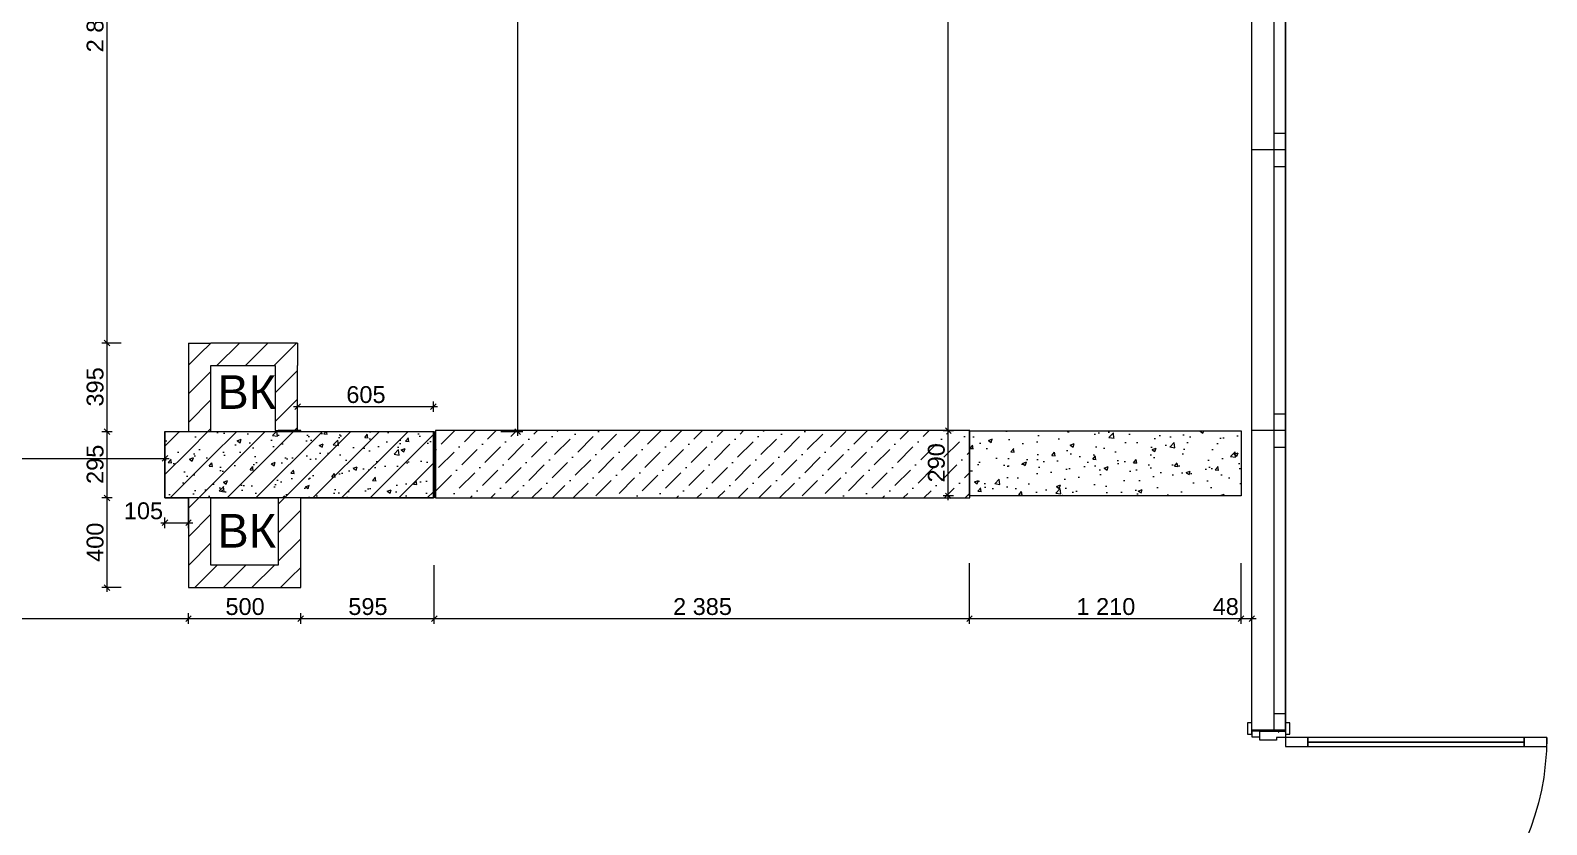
# Model space of a CAD drawing. Header units: millimetres. Extents: x 2336463 to 2579121, y 595385 to 778077.
# Drawn here: x 2457023 to 2463780, y 692556 to 696093 of the extents above; entities that cross this region are included whole.
import ezdxf

# ---------------------------------------------------------------- set-up
doc = ezdxf.new("R2010")
doc.units = ezdxf.units.MM
doc.header["$MEASUREMENT"] = 0
doc.layers.add('+обмер', color=7, linetype='Continuous')
doc.layers.add('сит план', color=7, linetype='Continuous')
for name, color, linetype, lineweight, true_color in [('+обмер_Ном._пера__242', 7, 'Continuous', 13, 0x1b55b5), ('Конструктив - Стены Несущие_Ном._пера__162', 7, 'Continuous', 5, 0xaaaaaa), ('сит план_Ном._пера__87', 7, 'Continuous', 20, 0x6a6a6a)]:
    doc.layers.add(name, color=color, linetype=linetype, lineweight=lineweight, true_color=true_color)
for name, color, linetype, lineweight in [('Двери ARCHICAD_Ном._пера__1', 7, 'Continuous', 13), ('Конструктив - Стены Несущие_Ном._пера__1', 7, 'Continuous', 13), ('Окна ARCHICAD_Ном._пера__1', 7, 'Continuous', 13), ('сит план_Ном._пера__1', 7, 'Continuous', 13)]:
    doc.layers.add(name, color=color, linetype=linetype, lineweight=lineweight)
doc.styles.add('СГЕНЕРИР_СТИЛЬ_1', font='arial.ttf')
doc.dimstyles.new('СГЕНЕРИР_СТИЛЬ__1', dxfattribs={"dimtxt": 75, "dimasz": 23.75, "dimexe": 0.18, "dimexo": 300, "dimgap": 0, "dimtad": 1, "dimtih": 1, "dimtoh": 1, "dimdec": 0, "dimzin": 0, "dimdsep": 46, "dimtxsty": 'СГЕНЕРИР_СТИЛЬ_1', "dimblk": 'ARROWHEAD_6', "dimblk1": 'ARROWHEAD_6', "dimblk2": 'ARROWHEAD_6', "dimcen": 0.09, "dimclrd": 256, "dimclre": 256, "dimclrt": 256, "dimazin": 0, "dimtfac": 1, "dimtdec": 4, "dimtmove": 0, "dimatfit": 3, "dimfxl": 0, "dimtolj": 1, "dimtzin": 0, "dimarcsym": 0})
doc.dimstyles.new('СГЕНЕРИР_СТИЛЬ__2', dxfattribs={"dimtxt": 75, "dimasz": 23.75, "dimexe": 0.18, "dimexo": 300, "dimgap": 0, "dimtad": 1, "dimdec": 0, "dimzin": 0, "dimdsep": 46, "dimtxsty": 'СГЕНЕРИР_СТИЛЬ_1', "dimblk": 'ARROWHEAD_6', "dimblk1": 'ARROWHEAD_6', "dimblk2": 'ARROWHEAD_6', "dimcen": 0.09, "dimclrd": 256, "dimclre": 256, "dimclrt": 256, "dimazin": 0, "dimtfac": 1, "dimtdec": 4, "dimtmove": 0, "dimatfit": 3, "dimfxl": 0, "dimtolj": 1, "dimtzin": 0, "dimarcsym": 0})
pattern_1 = [(45, (2086872.015, 585813.69), (-63.639609, 63.639609), [])]
pattern_2 = [(50, (2086872.01, 585813.69), (-182.18467, 15.939086), [19.05, -209.55]), (355, (2086872.01, 585813.69), (-35.24342, 191.056845), [15.24, -167.64058]), (100.451445, (2086887.2, 585812.36), (146.94125, 175.11775), [16.19001, -178.090245]), (46.1842, (2086872.01, 585864.49), (-271.07904, 42.04233), [28.575, -314.325]), (96.63556, (2086894.6, 585860.98), (237.40413, 247.42612), [24.28502, -267.1356]), (351.18415, (2086872.01, 585864.49), (237.40413, 247.42612), [22.85997, -251.45973]), (21, (2086897.41, 585851.79), (-151.61439, 102.2652), [19.05, -209.55]), (326, (2086897.41, 585851.79), (61.80203, 184.18797), [15.24, -167.64]), (71.451445, (2086910.05, 585843.26), (213.41642, 81.92277), [16.19001, -178.08994]), (37.5, (2086872.015, 585813.686), (3.088603, 84.555039), [0, -165.608, 0, -170.18, 0, -168.275]), (7.5, (2086872.015, 585813.69), (66.819663, 100.180575), [0, -97.028, 0, -161.798, 0, -64.135]), (327.5, (2086815.37, 585813.686), (-135.590595, 5.728744), [0, -63.5, 0, -198.12, 0, -262.89]), (317.5, (2086789.97, 585813.69), (148.12918, 25.42649), [0, -82.55, 0, -131.572, 0, -186.69])]

# ---------------------------------------------------------------- blocks, each defined once
blk = doc.blocks.new('Стена_743', base_point=(2457622.7, 694305.7))
at = {"layer": 'сит план_Ном._пера__87', "linetype": 'Continuous', "lineweight": 20, "true_color": 0x6a6a6a}
h = blk.add_hatch(dxfattribs=at)
h.set_pattern_fill('Блоки_Бетонные_Эффективные', color=251, style=0, pattern_type=2)
h.set_pattern_definition(pattern_1)
h.paths.add_polyline_path([(2457622.7, 694305.7), (2457622.7, 694010.7), (2457727.7, 694010.7), (2457727.7, 694305.7)])
h = blk.add_hatch(dxfattribs=at)
h.set_pattern_fill('Блоки_Бетонные_Эффективные', color=251, style=0, pattern_type=2)
h.set_pattern_definition(pattern_1)
h.paths.add_polyline_path([(2457827.7, 694305.7), (2457827.7, 694010.7), (2458127.7, 694010.7), (2458127.7, 694305.7)])
h = blk.add_hatch(dxfattribs=at)
h.set_pattern_fill('Блоки_Бетонные_Эффективные', color=251, style=0, pattern_type=2)
h.set_pattern_definition(pattern_1)
h.paths.add_polyline_path([(2458227.7, 694305.7), (2458227.7, 694010.7), (2458819.1, 694010.7), (2458819.1, 694305.7)])
at = {"layer": 'сит план_Ном._пера__1', "color": 7, "linetype": 'Continuous', "lineweight": 13, "flags": 128}
for points in [[(2457727.7, 694305.7), (2457622.7, 694305.7)], [(2457622.7, 694305.7), (2457622.7, 694010.7)], [(2458127.7, 694305.7), (2457827.7, 694305.7)], [(2458819.1, 694305.7), (2458227.7, 694305.7)], [(2458819.1, 694010.7), (2458819.1, 694305.7)], [(2457622.7, 694010.7), (2457727.7, 694010.7)], [(2457827.7, 694010.7), (2458127.7, 694010.7)], [(2458227.7, 694010.7), (2458819.1, 694010.7)]]:
    blk.add_lwpolyline(points, dxfattribs=at)
blk = doc.blocks.new('Стена_744', base_point=(2457727.7, 694310.7))
at = {"layer": 'сит план_Ном._пера__87', "linetype": 'Continuous', "lineweight": 20, "true_color": 0x6a6a6a}
h = blk.add_hatch(dxfattribs=at)
h.set_pattern_fill('Блоки_Бетонные_Эффективные', color=251, style=0, pattern_type=2)
h.set_pattern_definition(pattern_1)
h.paths.add_polyline_path([(2457727.7, 694700.7), (2457827.7, 694600.7), (2457827.7, 694700.7)])
h = blk.add_hatch(dxfattribs=at)
h.set_pattern_fill('Блоки_Бетонные_Эффективные', color=251, style=0, pattern_type=2)
h.set_pattern_definition(pattern_1)
h.paths.add_polyline_path([(2457727.7, 694600.7), (2457827.7, 694600.7), (2457727.7, 694700.7)])
h = blk.add_hatch(dxfattribs=at)
h.set_pattern_fill('Блоки_Бетонные_Эффективные', color=251, style=0, pattern_type=2)
h.set_pattern_definition(pattern_1)
h.paths.add_polyline_path([(2457727.7, 694600.7), (2457727.7, 694310.7), (2457827.7, 694310.7), (2457827.7, 694600.7)])
at = {"layer": 'сит план_Ном._пера__1', "color": 7, "linetype": 'Continuous', "lineweight": 13, "flags": 128}
for points in [[(2457727.7, 694700.7), (2457827.7, 694700.7)], [(2457727.7, 694700.7), (2457727.7, 694310.7)], [(2457827.7, 694310.7), (2457827.7, 694600.7)]]:
    blk.add_lwpolyline(points, dxfattribs=at)
blk = doc.blocks.new('Стена_745', base_point=(2457727.7, 694700.7))
at = {"layer": 'сит план_Ном._пера__87', "linetype": 'Continuous', "lineweight": 20, "true_color": 0x6a6a6a}
h = blk.add_hatch(dxfattribs=at)
h.set_pattern_fill('Блоки_Бетонные_Эффективные', color=251, style=0, pattern_type=2)
h.set_pattern_definition(pattern_1)
h.paths.add_polyline_path([(2458113.7, 694700.7), (2457827.7, 694700.7), (2457827.7, 694600.7), (2458113.7, 694600.7)])
h = blk.add_hatch(dxfattribs=at)
h.set_pattern_fill('Блоки_Бетонные_Эффективные', color=251, style=0, pattern_type=2)
h.set_pattern_definition(pattern_1)
h.paths.add_polyline_path([(2458113.7, 694600.7), (2458213.7, 694600.7), (2458213.7, 694700.7)])
h = blk.add_hatch(dxfattribs=at)
h.set_pattern_fill('Блоки_Бетонные_Эффективные', color=251, style=0, pattern_type=2)
h.set_pattern_definition(pattern_1)
h.paths.add_polyline_path([(2458113.7, 694700.7), (2458113.7, 694600.7), (2458213.7, 694700.7)])
at = {"layer": 'сит план_Ном._пера__1', "color": 7, "linetype": 'Continuous', "lineweight": 13, "flags": 128}
for points in [[(2458213.7, 694700.7), (2457827.7, 694700.7)], [(2458213.7, 694700.7), (2458213.7, 694600.7)], [(2457827.7, 694600.7), (2458113.7, 694600.7)]]:
    blk.add_lwpolyline(points, dxfattribs=at)
blk = doc.blocks.new('Стена_746', base_point=(2458213.7, 694700.7))
at = {"layer": 'сит план_Ном._пера__87', "linetype": 'Continuous', "lineweight": 20, "true_color": 0x6a6a6a}
h = blk.add_hatch(dxfattribs=at)
h.set_pattern_fill('Блоки_Бетонные_Эффективные', color=251, style=0, pattern_type=2)
h.set_pattern_definition(pattern_1)
h.paths.add_polyline_path([(2458113.7, 694600.7), (2458113.7, 694310.7), (2458213.7, 694310.7), (2458213.7, 694600.7)])
at = {"layer": 'сит план_Ном._пера__1', "color": 7, "linetype": 'Continuous', "lineweight": 13, "flags": 128}
for points in [[(2458113.7, 694600.7), (2458113.7, 694310.7)], [(2458213.7, 694310.7), (2458213.7, 694600.7)], [(2458113.7, 694310.7), (2458213.7, 694310.7)]]:
    blk.add_lwpolyline(points, dxfattribs=at)
blk = doc.blocks.new('Стена_747', base_point=(2457727.7, 694310.7))
at = {"layer": 'сит план_Ном._пера__87', "linetype": 'Continuous', "lineweight": 20, "true_color": 0x6a6a6a}
h = blk.add_hatch(dxfattribs=at)
h.set_pattern_fill('Блоки_Бетонные_Эффективные', color=251, style=0, pattern_type=2)
h.set_pattern_definition(pattern_1)
h.paths.add_polyline_path([(2457827.7, 693711.3), (2457827.7, 694310.7), (2457727.7, 694310.7), (2457727.7, 693711.3)])
h = blk.add_hatch(dxfattribs=at)
h.set_pattern_fill('Блоки_Бетонные_Эффективные', color=251, style=0, pattern_type=2)
h.set_pattern_definition(pattern_1)
h.paths.add_polyline_path([(2457827.7, 693711.3), (2457727.7, 693611.3), (2457827.7, 693611.3)])
h = blk.add_hatch(dxfattribs=at)
h.set_pattern_fill('Блоки_Бетонные_Эффективные', color=251, style=0, pattern_type=2)
h.set_pattern_definition(pattern_1)
h.paths.add_polyline_path([(2457727.7, 693711.3), (2457727.7, 693611.3), (2457827.7, 693711.3)])
at = {"layer": 'сит план_Ном._пера__1', "color": 7, "linetype": 'Continuous', "lineweight": 13, "flags": 128}
for points in [[(2457727.7, 694310.7), (2457727.7, 694305.7)], [(2457827.7, 694305.7), (2457827.7, 694310.7)], [(2457727.7, 694010.7), (2457727.7, 693611.3)], [(2457827.7, 693711.3), (2457827.7, 694010.7)], [(2457727.7, 693611.3), (2457827.7, 693611.3)]]:
    blk.add_lwpolyline(points, dxfattribs=at)
blk = doc.blocks.new('Стена_748', base_point=(2457727.7, 693611.3))
at = {"layer": 'сит план_Ном._пера__87', "linetype": 'Continuous', "lineweight": 20, "true_color": 0x6a6a6a}
h = blk.add_hatch(dxfattribs=at)
h.set_pattern_fill('Блоки_Бетонные_Эффективные', color=251, style=0, pattern_type=2)
h.set_pattern_definition(pattern_1)
h.paths.add_polyline_path([(2458127.7, 693711.3), (2457827.7, 693711.3), (2457827.7, 693611.3), (2458127.7, 693611.3)])
h = blk.add_hatch(dxfattribs=at)
h.set_pattern_fill('Блоки_Бетонные_Эффективные', color=251, style=0, pattern_type=2)
h.set_pattern_definition(pattern_1)
h.paths.add_polyline_path([(2458127.7, 693711.3), (2458227.7, 693611.3), (2458227.7, 693711.3)])
h = blk.add_hatch(dxfattribs=at)
h.set_pattern_fill('Блоки_Бетонные_Эффективные', color=251, style=0, pattern_type=2)
h.set_pattern_definition(pattern_1)
h.paths.add_polyline_path([(2458127.7, 693611.3), (2458227.7, 693611.3), (2458127.7, 693711.3)])
at = {"layer": 'сит план_Ном._пера__1', "color": 7, "linetype": 'Continuous', "lineweight": 13, "flags": 128}
for points in [[(2458127.7, 693711.3), (2457827.7, 693711.3)], [(2458227.7, 693611.3), (2458227.7, 693711.3)], [(2457827.7, 693611.3), (2458227.7, 693611.3)]]:
    blk.add_lwpolyline(points, dxfattribs=at)
blk = doc.blocks.new('Стена_749', base_point=(2458227.7, 693611.3))
at = {"layer": 'сит план_Ном._пера__87', "linetype": 'Continuous', "lineweight": 20, "true_color": 0x6a6a6a}
h = blk.add_hatch(dxfattribs=at)
h.set_pattern_fill('Блоки_Бетонные_Эффективные', color=251, style=0, pattern_type=2)
h.set_pattern_definition(pattern_1)
h.paths.add_polyline_path([(2458227.7, 693711.3), (2458227.7, 694310.7), (2458127.7, 694310.7), (2458127.7, 693711.3)])
at = {"layer": 'сит план_Ном._пера__1', "color": 7, "linetype": 'Continuous', "lineweight": 13, "flags": 128}
for points in [[(2458227.7, 694310.7), (2458127.7, 694310.7)], [(2458127.7, 694310.7), (2458127.7, 694305.7)], [(2458227.7, 694305.7), (2458227.7, 694310.7)], [(2458127.7, 694010.7), (2458127.7, 693711.3)], [(2458227.7, 693711.3), (2458227.7, 694010.7)]]:
    blk.add_lwpolyline(points, dxfattribs=at)
blk = doc.blocks.new('Однопольная Дверь 25_2')
at = {"layer": 'Двери ARCHICAD_Ном._пера__1', "color": 7, "linetype": 'Continuous', "lineweight": 13}
for p, q in [((542, 1064), (542, 1164)), ((542, 1164), (582, 1164)), ((582, 1164), (582, 1064)), ((582, 1064), (542, 1064)), ((562, 1064), (562, 100)), ((542, 0), (542, 100)), ((542, 100), (582, 100)), ((582, 100), (582, 0)), ((-647, 0), (-647, 19)), ((-647, 19), (-597, 19)), ((-597, 0), (-647, 0)), ((-610, 0), (-647, 0)), ((-610, 0), (-647, 0)), ((-582, 0), (-610, 0)), ((-610, 0), (-610, -115)), ((-610, 0), (-610, -115)), ((-610, 0), (-610, -115)), ((-597, 19), (-597, 0)), ((-582, -40), (-582, 0)), ((582, 0), (542, 0)), ((610, 0), (582, 0)), ((582, 0), (582, -40)), ((597, 19), (647, 19)), ((597, 0), (597, 19)), ((647, 0), (597, 0)), ((610, -115), (610, 0)), ((610, 0), (610, -115)), ((610, 0), (610, -115)), ((610, 0), (647, 0)), ((610, 0), (647, 0)), ((647, 19), (647, 0)), ((-570, -40), (-582, -40)), ((-570, -115), (-570, -40)), ((582, -40), (570, -40)), ((570, -40), (570, -115)), ((-610, -150), (-610, -115)), ((-610, -115), (-585, -115)), ((-610, -115), (-570, -115)), ((-610, -115), (-610, -150)), ((-610, -115), (-610, -150)), ((-585, -115), (-585, -150)), ((570, -115), (610, -115)), ((585, -150), (585, -115)), ((585, -115), (610, -115)), ((610, -115), (610, -150)), ((610, -115), (610, -150)), ((610, -115), (610, -150)), ((-647, -169), (-647, -150)), ((-647, -150), (-597, -150)), ((-610, -150), (-647, -150)), ((-610, -150), (-647, -150)), ((-597, -169), (-647, -169)), ((-585, -150), (-610, -150)), ((-597, -150), (-597, -169)), ((610, -150), (585, -150)), ((597, -150), (647, -150)), ((597, -169), (597, -150)), ((647, -169), (597, -169)), ((610, -150), (647, -150)), ((610, -150), (647, -150)), ((647, -150), (647, -169))]:
    blk.add_line(p, q, dxfattribs=at)
at = {"layer": 'Двери ARCHICAD_Ном._пера__1', "color": 7, "linetype": 'Continuous', "lineweight": 13, "flags": 128}
for points in [[(562, 1064), (562, 100), (542, 100), (542, 1064)], [(582, 1064), (582, 100), (562, 100), (562, 1064)]]:
    blk.add_lwpolyline(points, close=True, dxfattribs=at)
at = {"layer": 'Двери ARCHICAD_Ном._пера__1', "color": 7, "linetype": 'Continuous', "lineweight": 13}
blk.add_arc((582, 0), 1164, 90, 180, dxfattribs=at)
blk = doc.blocks.new('Стена_760', base_point=(2462616.4, 691746.8))
at = {"layer": 'сит план_Ном._пера__87', "linetype": 'Continuous', "lineweight": 20, "true_color": 0x6a6a6a}
h = blk.add_hatch(dxfattribs=at)
h.set_pattern_fill('Блоки_Бетонные_Эффективные', color=251, style=0, pattern_type=2)
h.set_pattern_definition(pattern_1)
h.paths.add_polyline_path([(2462466.4, 691746.6), (2462616.4, 691746.8), (2462616.4, 691751.6), (2462466.4, 691751.6)])
at = {"layer": 'сит план_Ном._пера__1', "color": 7, "linetype": 'Continuous', "lineweight": 13}
for p, q in [((2462466.4, 692971.6), (2462466.4, 693008.6)), ((2462616.4, 692971.6), (2462616.4, 693008.6)), ((2462501.4, 692971.6), (2462466.4, 692971.6)), ((2462616.4, 692971.6), (2462501.4, 692971.6)), ((2462466.4, 691751.6), (2462466.4, 691714.6)), ((2462501.4, 691751.6), (2462466.4, 691751.6)), ((2462616.4, 691751.6), (2462501.4, 691751.6)), ((2462616.4, 691751.6), (2462616.4, 691714.6))]:
    blk.add_line(p, q, dxfattribs=at)
at = {"layer": 'сит план_Ном._пера__1', "color": 7, "linetype": 'Continuous', "lineweight": 13, "flags": 128}
for points in [[(2462466.4, 691751.6), (2462466.4, 691746.6)], [(2462616.4, 691746.8), (2462616.4, 691751.6)]]:
    blk.add_lwpolyline(points, dxfattribs=at)
at = {"layer": 'Двери ARCHICAD_Ном._пера__1', "color": 7, "linetype": 'Continuous', "lineweight": 13, "xscale": -1, "zscale": 1000, "rotation": 269.9988757126482}
blk.add_blockref('Однопольная Дверь 25_2', (2462616.4, 692361.6), dxfattribs=at)
blk = doc.blocks.new('Окно 25_16')
at = {"layer": 'Окна ARCHICAD_Ном._пера__1', "color": 7, "linetype": 'Continuous', "lineweight": 13}
for p, q in [((-667.3, 100), (667.3, 100)), ((-667.3, 0), (-667.3, 100)), ((667.3, 0), (667.3, 100)), ((-667.3, 0), (-592.3, 0)), ((-667.3, -50), (-667.3, 0)), ((-667.3, -50), (-667.3, 0)), ((-592.3, 0), (-592.3, -50)), ((-592.3, 0), (592.3, 0)), ((592.3, -50), (592.3, 0)), ((592.3, 0), (667.3, 0)), ((667.3, -50), (667.3, 0)), ((667.3, -50), (667.3, 0)), ((-667.3, -50), (667.3, -50)), ((-592.3, -50), (-667.3, -50)), ((592.3, -50), (-592.3, -50)), ((667.3, -50), (592.3, -50))]:
    blk.add_line(p, q, dxfattribs=at)
blk = doc.blocks.new('Окно 25_10')
at = {"layer": 'Окна ARCHICAD_Ном._пера__1', "color": 7, "linetype": 'Continuous', "lineweight": 13}
for p, q in [((-625, 100), (625, 100)), ((-625, 0), (-625, 100)), ((625, 0), (625, 100)), ((-625, 0), (-550, 0)), ((-625, -50), (-625, 0)), ((-625, -50), (-625, 0)), ((-550, 0), (-550, -50)), ((-550, 0), (550, 0)), ((550, -50), (550, 0)), ((550, 0), (625, 0)), ((625, -50), (625, 0)), ((625, -50), (625, 0)), ((-625, -50), (625, -50)), ((-550, -50), (-625, -50)), ((550, -50), (-550, -50)), ((625, -50), (550, -50))]:
    blk.add_line(p, q, dxfattribs=at)
blk = doc.blocks.new('Стена_761', base_point=(2462616.4, 692966.8))
at = {"layer": 'сит план_Ном._пера__87', "linetype": 'Continuous', "lineweight": 20, "true_color": 0x6a6a6a}
h = blk.add_hatch(dxfattribs=at)
h.set_pattern_fill('Блоки_Бетонные_Эффективные', color=251, style=0, pattern_type=2)
h.set_pattern_definition(pattern_1)
h.paths.add_polyline_path([(2462466.4, 692966.8), (2462616.4, 692966.8), (2462616.4, 692976.2), (2462466.4, 692976.2)])
at = {"layer": 'сит план_Ном._пера__1', "color": 7, "linetype": 'Continuous', "lineweight": 13}
for p, q in [((2462566.4, 692976.2), (2462466.4, 692976.2)), ((2462616.4, 692976.2), (2462566.4, 692976.2))]:
    blk.add_line(p, q, dxfattribs=at)
at = {"layer": 'сит план_Ном._пера__1', "color": 7, "linetype": 'Continuous', "lineweight": 13, "flags": 128}
for points in [[(2462466.4, 692976.2), (2462466.4, 692966.8)], [(2462616.4, 692966.8), (2462616.4, 692976.2)]]:
    blk.add_lwpolyline(points, dxfattribs=at)
at = {"layer": 'Окна ARCHICAD_Ном._пера__1', "color": 7, "linetype": 'Continuous', "lineweight": 13, "zscale": 1000, "rotation": 89.99891644592846}
for name, p in [('Окно 25_10', (2462566.5, 696185.7)), ('Окно 25_10', (2462566.4, 694935.7)), ('Окно 25_16', (2462566.4, 693643.5))]:
    blk.add_blockref(name, p, dxfattribs=at)
blk = doc.blocks.new('*D3464', base_point=(2086872, 585813.7))
at = {"layer": '+обмер_Ном._пера__242', "color": 152, "linetype": 'Continuous', "lineweight": 13, "true_color": 0x1b55b5}
for p, q in [((2455990.3, 693485.9), (2455965.3, 693460.9)), ((2455977.8, 693449.9), (2455977.8, 693496.8)), ((2457740.2, 693485.9), (2457715.2, 693460.9)), ((2457727.7, 693449.9), (2457727.7, 693496.8)), ((2455977.8, 693473.4), (2457727.7, 693473.4))]:
    blk.add_line(p, q, dxfattribs=at)
at = {"layer": '+обмер_Ном._пера__242', "color": 152, "lineweight": 13, "true_color": 0x1b55b5, "insert": (2456724.6, 693488.4), "char_height": 75, "attachment_point": 7, "style": 'СГЕНЕРИР_СТИЛЬ_1'}
blk.add_mtext('\\A1;{\\pql;\\fArial|b0|i0|c204|p38;1\xa0750}', dxfattribs=at)
blk = doc.blocks.new('ARROWHEAD_6')
at = {"color": 0, "linetype": 'Continuous', "lineweight": 0}
for p, q in [((0, 0), (-1, 0)), ((-0.5, -0.5), (0.5, 0.5))]:
    blk.add_line(p, q, dxfattribs=at)
blk = doc.blocks.new('*D3465', base_point=(2086872, 585813.7))
at = {"layer": '+обмер_Ном._пера__242', "color": 152, "linetype": 'Continuous', "lineweight": 13, "true_color": 0x1b55b5}
for p, q in [((2457740.2, 693485.9), (2457715.2, 693460.9)), ((2457727.7, 693449.9), (2457727.7, 693496.8)), ((2458240.2, 693485.9), (2458215.2, 693460.9)), ((2458227.7, 693449.9), (2458227.7, 693496.8)), ((2457727.7, 693473.4), (2458227.7, 693473.4))]:
    blk.add_line(p, q, dxfattribs=at)
at = {"layer": '+обмер_Ном._пера__242', "color": 152, "lineweight": 13, "true_color": 0x1b55b5, "insert": (2457892.3, 693488.4), "char_height": 75, "attachment_point": 7, "style": 'СГЕНЕРИР_СТИЛЬ_1'}
blk.add_mtext('\\A1;{\\pql;\\fArial|b0|i0|c204|p38;500}', dxfattribs=at)
blk = doc.blocks.new('*D3466', base_point=(2086872, 585813.7))
at = {"layer": '+обмер_Ном._пера__242', "color": 152, "linetype": 'Continuous', "lineweight": 13, "true_color": 0x1b55b5}
for p, q in [((2458822.7, 693449.9), (2458822.7, 693711)), ((2458240.2, 693485.9), (2458215.2, 693460.9)), ((2458227.7, 693449.9), (2458227.7, 693496.8)), ((2458835.2, 693485.9), (2458810.2, 693460.9)), ((2458227.7, 693473.4), (2458822.7, 693473.4))]:
    blk.add_line(p, q, dxfattribs=at)
at = {"layer": '+обмер_Ном._пера__242', "color": 152, "lineweight": 13, "true_color": 0x1b55b5, "insert": (2458439.8, 693488.4), "char_height": 75, "attachment_point": 7, "style": 'СГЕНЕРИР_СТИЛЬ_1'}
blk.add_mtext('\\A1;{\\pql;\\fArial|b0|i0|c204|p38;595}', dxfattribs=at)
blk = doc.blocks.new('*D3467', base_point=(2086872, 585813.7))
at = {"layer": '+обмер_Ном._пера__242', "color": 152, "linetype": 'Continuous', "lineweight": 13, "true_color": 0x1b55b5}
for p, q in [((2458822.7, 693449.9), (2458822.7, 693711)), ((2461208.2, 693449.9), (2461208.2, 693720)), ((2458835.2, 693485.9), (2458810.2, 693460.9)), ((2461220.7, 693485.9), (2461195.7, 693460.9)), ((2458822.7, 693473.4), (2461208.2, 693473.4))]:
    blk.add_line(p, q, dxfattribs=at)
at = {"layer": '+обмер_Ном._пера__242', "color": 152, "lineweight": 13, "true_color": 0x1b55b5, "insert": (2459887.2, 693488.4), "char_height": 75, "attachment_point": 7, "style": 'СГЕНЕРИР_СТИЛЬ_1'}
blk.add_mtext('\\A1;{\\pql;\\fArial|b0|i0|c204|p38;2\xa0385}', dxfattribs=at)
blk = doc.blocks.new('*D3468', base_point=(2086872, 585813.7))
at = {"layer": '+обмер_Ном._пера__242', "color": 152, "linetype": 'Continuous', "lineweight": 13, "true_color": 0x1b55b5}
for p, q in [((2461208.2, 693449.9), (2461208.2, 693720)), ((2462418.2, 693449.9), (2462418.2, 693720)), ((2461220.7, 693485.9), (2461195.7, 693460.9)), ((2462430.7, 693485.9), (2462405.7, 693460.9)), ((2461208.2, 693473.4), (2462418.2, 693473.4))]:
    blk.add_line(p, q, dxfattribs=at)
at = {"layer": '+обмер_Ном._пера__242', "color": 152, "lineweight": 13, "true_color": 0x1b55b5, "char_height": 75, "attachment_point": 7, "style": 'СГЕНЕРИР_СТИЛЬ_1'}
for s, insert in [('\\A1;{\\pql;\\fArial|b0|i0|c204|p38;1\xa0210}', (2461685, 693488.4)), ('\\A1;{\\pql;\\fArial|b0|i0|c204|p38;48}', (2462291.9, 693488.4))]:
    blk.add_mtext(s, dxfattribs=dict(at, insert=insert))
blk = doc.blocks.new('*D3469', base_point=(2086872, 585813.7))
at = {"layer": '+обмер_Ном._пера__242', "color": 152, "linetype": 'Continuous', "lineweight": 13, "true_color": 0x1b55b5}
for p, q in [((2462418.2, 693449.9), (2462418.2, 693720)), ((2462466.4, 693449.9), (2462466.4, 693710.7)), ((2462430.7, 693485.9), (2462405.7, 693460.9)), ((2462453.9, 693460.9), (2462478.9, 693485.9)), ((2462418.2, 693473.4), (2462466.4, 693473.4)), ((2462466.4, 693473.4), (2462485.2, 693473.4))]:
    blk.add_line(p, q, dxfattribs=at)
blk = doc.blocks.new('*D3474', base_point=(2086872, 585813.7))
at = {"layer": '+обмер_Ном._пера__242', "color": 152, "linetype": 'Continuous', "lineweight": 13, "true_color": 0x1b55b5}
for p, q in [((2455959.1, 694186.9), (2455977.8, 694186.9)), ((2455990.3, 694199.4), (2455965.3, 694174.4)), ((2455977.8, 693916.8), (2455977.8, 694210.4)), ((2455977.8, 694186.9), (2457622.7, 694186.9)), ((2457610.2, 694174.4), (2457635.2, 694199.4)), ((2457622.7, 694163.5), (2457622.7, 694210.4)), ((2457622.7, 694186.9), (2457641.4, 694186.9))]:
    blk.add_line(p, q, dxfattribs=at)
at = {"layer": '+обмер_Ном._пера__242', "color": 152, "lineweight": 13, "true_color": 0x1b55b5, "insert": (2456672, 694201.9), "char_height": 75, "attachment_point": 7, "style": 'СГЕНЕРИР_СТИЛЬ_1'}
blk.add_mtext('\\A1;{\\pql;\\fArial|b0|i0|c204|p38;1\xa0645}', dxfattribs=at)
blk = doc.blocks.new('*D3476', base_point=(2086872, 585813.7))
at = {"layer": '+обмер_Ном._пера__242', "color": 152, "linetype": 'Continuous', "lineweight": 13, "true_color": 0x1b55b5}
for p, q in [((2457352.2, 694023.5), (2457377.2, 693998.5)), ((2457388.1, 694011), (2457341.2, 694011)), ((2457364.7, 693611.3), (2457364.7, 694011)), ((2457427.7, 693611.3), (2457341.2, 693611.3)), ((2457352.2, 693623.8), (2457377.2, 693598.8)), ((2457364.7, 693592.6), (2457364.7, 693611.3))]:
    blk.add_line(p, q, dxfattribs=at)
at = {"layer": '+обмер_Ном._пера__242', "color": 152, "lineweight": 13, "true_color": 0x1b55b5, "insert": (2457349.7, 693725.8), "char_height": 75, "attachment_point": 7, "rotation": 90, "style": 'СГЕНЕРИР_СТИЛЬ_1'}
blk.add_mtext('\\A1;{\\pql;\\fArial|b0|i0|c204|p38;400}', dxfattribs=at)
blk = doc.blocks.new('*D3477', base_point=(2086872, 585813.7))
at = {"layer": '+обмер_Ном._пера__242', "color": 152, "linetype": 'Continuous', "lineweight": 13, "true_color": 0x1b55b5}
for p, q in [((2457388.1, 694305.7), (2457341.2, 694305.7)), ((2457352.2, 694318.2), (2457377.2, 694293.2)), ((2457364.7, 694011), (2457364.7, 694305.7)), ((2457352.2, 694023.5), (2457377.2, 693998.5)), ((2457388.1, 694011), (2457341.2, 694011))]:
    blk.add_line(p, q, dxfattribs=at)
at = {"layer": '+обмер_Ном._пера__242', "color": 152, "lineweight": 13, "true_color": 0x1b55b5, "insert": (2457349.7, 694073), "char_height": 75, "attachment_point": 7, "rotation": 90, "style": 'СГЕНЕРИР_СТИЛЬ_1'}
blk.add_mtext('\\A1;{\\pql;\\fArial|b0|i0|c204|p38;295}', dxfattribs=at)
blk = doc.blocks.new('*D3478', base_point=(2086872, 585813.7))
at = {"layer": '+обмер_Ном._пера__242', "color": 152, "linetype": 'Continuous', "lineweight": 13, "true_color": 0x1b55b5}
for p, q in [((2457427.7, 694700.7), (2457341.2, 694700.7)), ((2457352.2, 694713.2), (2457377.2, 694688.2)), ((2457364.7, 694305.7), (2457364.7, 694700.7)), ((2457388.1, 694305.7), (2457341.2, 694305.7)), ((2457352.2, 694318.2), (2457377.2, 694293.2))]:
    blk.add_line(p, q, dxfattribs=at)
at = {"layer": '+обмер_Ном._пера__242', "color": 152, "lineweight": 13, "true_color": 0x1b55b5, "insert": (2457349.7, 694417.9), "char_height": 75, "attachment_point": 7, "rotation": 90, "style": 'СГЕНЕРИР_СТИЛЬ_1'}
blk.add_mtext('\\A1;{\\pql;\\fArial|b0|i0|c204|p38;395}', dxfattribs=at)
blk = doc.blocks.new('*D3479', base_point=(2086872, 585813.7))
at = {"layer": '+обмер_Ном._пера__242', "color": 152, "linetype": 'Continuous', "lineweight": 13, "true_color": 0x1b55b5}
for p, q in [((2457388.1, 697546.2), (2457341.2, 697546.2)), ((2457352.2, 697558.7), (2457377.2, 697533.7)), ((2457364.7, 694700.7), (2457364.7, 697546.2)), ((2457427.7, 694700.7), (2457341.2, 694700.7)), ((2457352.2, 694713.2), (2457377.2, 694688.2))]:
    blk.add_line(p, q, dxfattribs=at)
at = {"layer": '+обмер_Ном._пера__242', "color": 152, "lineweight": 13, "true_color": 0x1b55b5, "insert": (2457349.7, 695995.2), "char_height": 75, "attachment_point": 7, "rotation": 90, "style": 'СГЕНЕРИР_СТИЛЬ_1'}
blk.add_mtext('\\A1;{\\pql;\\fArial|b0|i0|c204|p38;2\xa0845}', dxfattribs=at)
blk = doc.blocks.new('*D3487', base_point=(2086872, 585813.7))
at = {"layer": '+обмер_Ном._пера__242', "color": 152, "linetype": 'Continuous', "lineweight": 13, "true_color": 0x1b55b5}
for p, q in [((2461137.1, 694310), (2461090.3, 694310)), ((2461101.2, 694322.5), (2461126.2, 694297.5)), ((2461113.7, 694020), (2461113.7, 694310)), ((2461137.1, 694020), (2461090.3, 694020)), ((2461101.2, 694032.5), (2461126.2, 694007.5)), ((2461113.7, 694001.3), (2461113.7, 694020))]:
    blk.add_line(p, q, dxfattribs=at)
at = {"layer": '+обмер_Ном._пера__242', "color": 152, "lineweight": 13, "true_color": 0x1b55b5, "insert": (2461098.7, 694079.7), "char_height": 75, "attachment_point": 7, "rotation": 90, "style": 'СГЕНЕРИР_СТИЛЬ_1'}
blk.add_mtext('\\A1;{\\pql;\\fArial|b0|i0|c204|p38;290}', dxfattribs=at)
blk = doc.blocks.new('*D3488', base_point=(2086872, 585813.7))
at = {"layer": '+обмер_Ном._пера__242', "color": 152, "linetype": 'Continuous', "lineweight": 13, "true_color": 0x1b55b5}
for p, q in [((2461101.2, 701520.2), (2461126.2, 701495.2)), ((2461166.7, 701507.7), (2461090.3, 701507.7)), ((2461113.7, 694310), (2461113.7, 701507.7)), ((2461137.1, 694310), (2461090.3, 694310)), ((2461101.2, 694322.5), (2461126.2, 694297.5))]:
    blk.add_line(p, q, dxfattribs=at)
at = {"layer": '+обмер_Ном._пера__242', "color": 152, "lineweight": 13, "true_color": 0x1b55b5, "insert": (2461098.7, 697780.7), "char_height": 75, "attachment_point": 7, "rotation": 90, "style": 'СГЕНЕРИР_СТИЛЬ_1'}
blk.add_mtext('\\A1;{\\pql;\\fArial|b0|i0|c204|p38;7\xa0198}', dxfattribs=at)
blk = doc.blocks.new('*D3493', base_point=(2086872, 585813.7))
at = {"layer": '+обмер_Ном._пера__242', "color": 152, "linetype": 'Continuous', "lineweight": 13, "true_color": 0x1b55b5}
for p, q in [((2457727.7, 693876.6), (2457727.7, 694010.7)), ((2457603.9, 693900), (2457622.7, 693900)), ((2457635.2, 693912.5), (2457610.2, 693887.5)), ((2457622.7, 693876.6), (2457622.7, 693923.5)), ((2457622.7, 693900), (2457727.7, 693900)), ((2457715.2, 693887.5), (2457740.2, 693912.5)), ((2457727.7, 693900), (2457746.5, 693900))]:
    blk.add_line(p, q, dxfattribs=at)
at = {"layer": '+обмер_Ном._пера__242', "color": 152, "lineweight": 13, "true_color": 0x1b55b5, "insert": (2457439.5, 693915), "char_height": 75, "attachment_point": 7, "style": 'СГЕНЕРИР_СТИЛЬ_1'}
blk.add_mtext('\\A1;{\\pql;\\fArial|b0|i0|c204|p38;105}', dxfattribs=at)
blk = doc.blocks.new('*D3536', base_point=(2086872, 585813.7))
at = {"layer": '+обмер_Ном._пера__242', "color": 152, "linetype": 'Continuous', "lineweight": 13, "true_color": 0x1b55b5}
for p, q in [((2459182.2, 701517), (2459207.2, 701492)), ((2459218.1, 701504.5), (2459064.5, 701504.5)), ((2459194.7, 694305.7), (2459194.7, 701504.5)), ((2459218.1, 694305.7), (2459119.1, 694305.7)), ((2459182.2, 694318.2), (2459207.2, 694293.2)), ((2459194.7, 694287), (2459194.7, 694305.7))]:
    blk.add_line(p, q, dxfattribs=at)
at = {"layer": '+обмер_Ном._пера__242', "color": 152, "lineweight": 13, "true_color": 0x1b55b5, "insert": (2459179.7, 697776.9), "char_height": 75, "attachment_point": 7, "rotation": 90, "style": 'СГЕНЕРИР_СТИЛЬ_1'}
blk.add_mtext('\\A1;{\\pql;\\fArial|b0|i0|c204|p38;7\xa0199}', dxfattribs=at)
blk = doc.blocks.new('*D3600', base_point=(2086872, 585813.7))
at = {"layer": '+обмер_Ном._пера__242', "color": 152, "linetype": 'Continuous', "lineweight": 13, "true_color": 0x1b55b5}
for p, q in [((2458226.2, 694430), (2458201.2, 694405)), ((2458213.7, 694394), (2458213.7, 694440.9)), ((2458806.6, 694405), (2458831.6, 694430)), ((2458819.1, 694394), (2458819.1, 694440.9)), ((2458195, 694417.5), (2458213.7, 694417.5)), ((2458213.7, 694417.5), (2458819.1, 694417.5)), ((2458819.1, 694417.5), (2458837.8, 694417.5))]:
    blk.add_line(p, q, dxfattribs=at)
at = {"layer": '+обмер_Ном._пера__242', "color": 152, "lineweight": 13, "true_color": 0x1b55b5, "insert": (2458431, 694432.5), "char_height": 75, "attachment_point": 7, "style": 'СГЕНЕРИР_СТИЛЬ_1'}
blk.add_mtext('\\A1;{\\pql;\\fArial|b0|i0|c204|p38;605}', dxfattribs=at)

msp = doc.modelspace()

# ---------------------------------------------------------------- hatches: boundary and pattern name
at = {"layer": 'Конструктив - Стены Несущие_Ном._пера__162', "linetype": 'Continuous', "lineweight": 5, "true_color": 0xaaaaaa}
h = msp.add_hatch(dxfattribs=at)
h.set_pattern_fill('Бетон_01', color=253, style=0, pattern_type=2)
h.set_pattern_definition([(45, (2086872.01, 585813.69), (-91.92388, 91.92388), [97.499996, -32.5, 0, -32.5]), (45, (2086883.5, 585917.1), (-91.92388, 91.92388), [97.499996, -32.5, 0, -32.5])])
h.paths.add_polyline_path([(2461210, 694310.7), (2458827.9, 694310.7), (2458827.9, 694010.7), (2461210, 694010.7)])
at = {"layer": 'сит план_Ном._пера__1', "linetype": 'Continuous', "lineweight": 13}
h = msp.add_hatch(dxfattribs=at)
h.set_pattern_fill('AR_CONC', style=0, pattern_type=2)
h.set_pattern_definition(pattern_2)
h.paths.add_polyline_path([(2457622.7, 694307), (2458822.7, 694307), (2458822.7, 694011), (2457622.7, 694011)])
h = msp.add_hatch(dxfattribs=at)
h.set_pattern_fill('AR_CONC', style=0, pattern_type=2)
h.set_pattern_definition(pattern_2)
h.paths.add_polyline_path([(2462418.2, 694020), (2461208.2, 694020), (2461208.2, 694310), (2462418.2, 694310)])

# ---------------------------------------------------------------- linework, layer by layer
at = {"layer": 'Конструктив - Стены Несущие_Ном._пера__1', "color": 7, "linetype": 'Continuous', "lineweight": 13, "flags": 128}
msp.add_lwpolyline([(2461210, 694310.7), (2458827.9, 694310.7), (2458827.9, 694010.7), (2461210, 694010.7)], close=True, dxfattribs=at)
at = {"layer": 'сит план_Ном._пера__1', "color": 7, "linetype": 'Continuous', "lineweight": 13, "flags": 128}
for points in [[(2457622.7, 694307), (2458822.7, 694307), (2458822.7, 694011), (2457622.7, 694011)], [(2462418.2, 694020), (2461208.2, 694020), (2461208.2, 694310), (2462418.2, 694310)]]:
    msp.add_lwpolyline(points, close=True, dxfattribs=at)

# ---------------------------------------------------------------- block references
at = {"layer": 'сит план', "color": 7, "lineweight": 13}
for name, p in [('Стена_761', (2462616.4, 692966.8)), ('Стена_744', (2457727.7, 694310.7)), ('Стена_745', (2457727.7, 694700.7)), ('Стена_746', (2458213.7, 694700.7)), ('Стена_743', (2457622.7, 694305.7)), ('Стена_747', (2457727.7, 694310.7)), ('Стена_749', (2458227.7, 693611.3)), ('Стена_748', (2457727.7, 693611.3)), ('Стена_760', (2462616.4, 691746.8))]:
    msp.add_blockref(name, p, dxfattribs=at)

# ---------------------------------------------------------------- texts
at = {"layer": 'сит план_Ном._пера__1', "color": 7, "linetype": 'Continuous', "lineweight": 13, "char_height": 150, "attachment_point": 1, "style": 'СГЕНЕРИР_СТИЛЬ_1'}
for insert in [(2457856.3, 694557.3), (2457856.3, 693939.5)]:
    msp.add_mtext('\\A1;{\\pql;\\fArial|b0|i0|c204|p38;ВК}', dxfattribs=dict(at, insert=insert))

# ---------------------------------------------------------------- dimensions: what is measured, and where the dimension line sits
at = {"layer": '+обмер', "color": 152, "linetype": 'Continuous', "lineweight": 13, "true_color": 0x1b55b5}
for base, p1, p2, picture, middle in [((2459194.7, 701504.5), (2458819.1, 694305.7), (2458764.5, 701504.5), '*D3536', (2459142.2, 697905.7)), ((2461113.7, 701507.7), (2461208.2, 694310), (2461466.7, 701507.7), '*D3488', (2461061.2, 697909.5)), ((2457364.6671, 697546.1814), (2457727.7217, 694700.7477), (2457364.6671, 697546.1814), '*D3479', (2457312.1671, 696124.0597)), ((2457364.7, 694700.7), (2457622.7, 694305.7), (2457727.7, 694700.7), '*D3478', (2457312.2, 694503.6)), ((2457364.7, 694305.7), (2457622.7, 694011), (2457622.7, 694305.7), '*D3477', (2457312.2, 694158.8)), ((2461113.7, 694310), (2461208.2, 694020), (2461208.2, 694310), '*D3487', (2461061.2, 694165.4)), ((2457364.7, 694011), (2457727.7, 693611.3), (2457622.7, 694011), '*D3476', (2457312.2, 693811.5))]:
    dim = msp.add_linear_dim(base=base, p1=p1, p2=p2, angle=90, dimstyle='СГЕНЕРИР_СТИЛЬ__2', dxfattribs=at)
    dim.commit()
    dim.dimension.update_dxf_attribs({"geometry": picture, "text_midpoint": middle, "dimtype": 160, "text_rotation": 90})
for base, p1, p2, picture, middle in [((2458819.1, 694417.5), (2458213.7, 694310.7), (2458819.1, 694305.7), '*D3600', (2458516.8, 694470)), ((2457622.7, 694186.9), (2455977.8, 693616.8), (2457622.7, 694305.7), '*D3474', (2456800.9, 694239.4)), ((2457727.7, 693900), (2457622.7, 694010.7), (2457727.7, 694310.7), '*D3493', (2457525.2, 693952.5)), ((2461208.1862, 693473.3696), (2458822.7217, 694010.9765), (2461208.1862, 694020.0338), '*D3467', (2460016.0491, 693525.8696)), ((2462418.2, 693473.4), (2461208.2, 694020), (2462418.2, 694020), '*D3468', (2461813.8, 693525.9)), ((2462466.4, 693473.4), (2462418.2, 694020), (2462466.4, 694010.7), '*D3469', (2462349, 693525.9)), ((2458822.7, 693473.4), (2458227.7, 693611.3), (2458822.7, 694011), '*D3466', (2458525.6, 693525.9)), ((2457727.7, 693473.4), (2455977.8, 693616.8), (2457727.7, 693611.3), '*D3464', (2456853.4, 693525.9)), ((2458227.7, 693473.4), (2457727.7, 693611.3), (2458227.7, 693611.3), '*D3465', (2457978.1, 693525.9))]:
    dim = msp.add_linear_dim(base=base, p1=p1, p2=p2, dimstyle='СГЕНЕРИР_СТИЛЬ__1', dxfattribs=at)
    dim.commit()
    dim.dimension.update_dxf_attribs({"geometry": picture, "text_midpoint": middle, "dimtype": 160})

doc.saveas('drawing.dxf')
